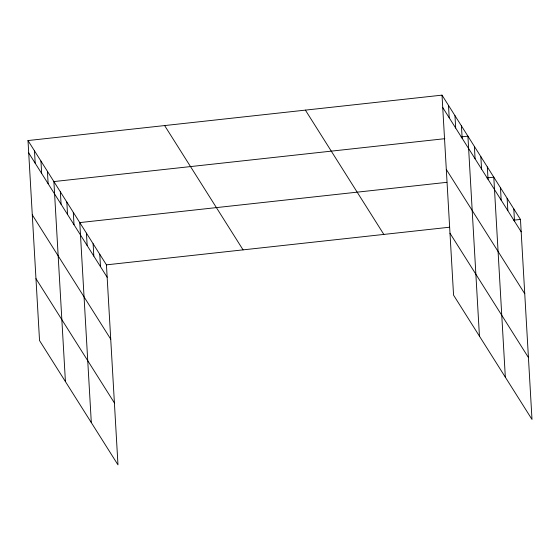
<?xml version="1.0" encoding="UTF-8"?>
<svg xmlns="http://www.w3.org/2000/svg" width="560" height="560" viewBox="0 0 560 560"><rect width="100%" height="100%" fill="white"/><g stroke="black" fill="none" stroke-linecap="round" stroke-linejoin="round"><path stroke-width="0.84" d="M28 140.553L106.442 264.852L117.978 464.863L39.536 340.564L28 140.553L442.022 95.137L520.464 219.436L532 419.447L453.558 295.148L442.022 95.137M444.857 138.684L53.886 181.573L65.422 381.584M461.076 136.906L467.908 136.157L479.444 336.168M446.831 182.329L79.772 222.593L91.308 422.604M486.962 177.926L493.794 177.177L505.33 377.188M106.442 264.852L449.589 227.213M513.639 220.185L520.464 219.436M442.736 107.534L521.185 231.833M446.306 169.449L524.755 293.748M449.988 233.233L528.43 357.539M305.396 110.124L383.838 234.423M164.626 125.566L243.068 249.865M28.714 152.95L107.156 277.249M32.284 214.865L110.726 339.164M35.966 278.649L114.408 402.948M513.8 208.873L514.514 221.27M507.129 198.303L507.85 210.707M500.465 187.74L501.179 200.137M487.326 166.922L488.04 179.319M480.851 156.667L481.565 169.064M474.383 146.412L475.097 158.809M461.44 125.902L462.154 138.299M454.965 115.647L455.679 128.044M448.497 105.392L449.211 117.789M99.778 254.289L100.492 266.686M93.107 243.719L93.821 256.116M86.443 233.156L87.157 245.553M73.304 212.338L74.018 224.735M66.829 202.083L67.543 214.48M60.361 191.828L61.075 204.225M47.418 171.318L48.132 183.715M40.943 161.063L41.657 173.46M34.475 150.808L35.189 163.205"/></g></svg>
